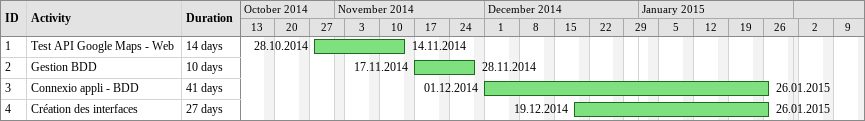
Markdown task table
| ID | Task | Duration | Start | Finish |
|---|---|---|---|---|
| 1 | Test API Google Maps - Web | 14d | 2014-10-28 | 2014-11-14 |
| 2 | Gestion BDD | 10d | 2014-11-17 | 2014-11-28 |
| 3 | Connexio appli - BDD | 41d | 2014-12-01 | 2015-01-26 |
| 4 | Création des interfaces | 27d | 2014-12-19 | 2015-01-26 |
